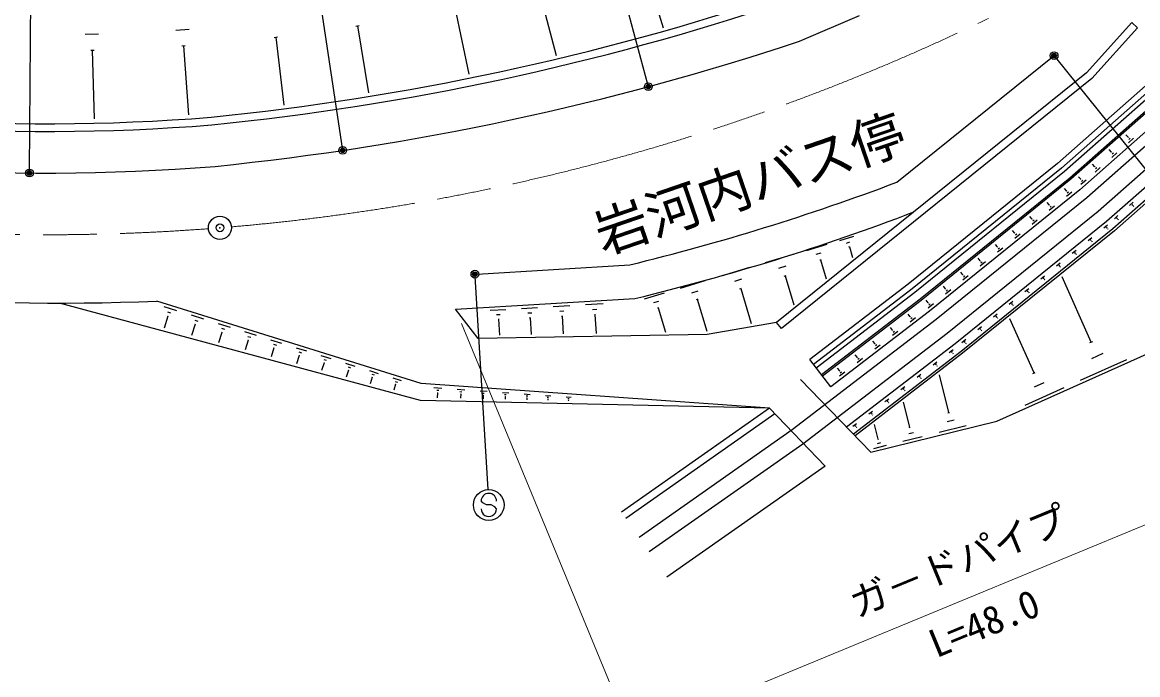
# Model space of a CAD drawing. Units: millimetres, scale not verified. Extents: x 40000 to 680000, y 20000 to 380000.
# Drawn here: x 451075 to 523486, y 238768 to 281090 of the extents above; entities that cross this region are included whole.
import ezdxf
from ezdxf.enums import TextEntityAlignment as Align

# ---------------------------------------------------------------- set-up
doc = ezdxf.new("R2010")
doc.units = ezdxf.units.MM
doc.header["$LTSCALE"] = 1000
doc.header["$PDMODE"] = 32
doc.header["$PDSIZE"] = 500
doc.linetypes.add('CHAIN', pattern=[18.5, 12, -1.5, 3.5, -1.5])
for name, color, linetype, lineweight in [('M-BGD', 7, 'Continuous', 25), ('M-BMK', 2, 'CHAIN', 13), ('M-BMK-SRVR', 3, 'Continuous', 25), ('M-STR-HTXT', 7, 'Continuous', 13), ('M-STR-STRC', 7, 'Continuous', 25)]:
    doc.layers.add(name, color=color, linetype=linetype, lineweight=lineweight)
doc.styles.add('@ＭＳ ゴシック', font='')
doc.styles.add('ＭＳ ゴシック', font='')
doc.styles.get('@ＭＳ ゴシック').set_extended_font_data('@MS Gothic')
doc.styles.get('ＭＳ ゴシック').set_extended_font_data('MS Gothic')

msp = doc.modelspace()

# ---------------------------------------------------------------- linework, layer by layer
at = {"layer": 'M-BGD'}
for p, q in [((491339, 285157), (492670, 280739)), ((484584, 283297), (485726, 278931)), ((479151, 282048), (480066, 277716)), ((501526, 279859), (505419, 281535)), ((523107, 281075), (520171, 277806)), ((523107, 281075), (523479, 280741)), ((455159, 280316), (456028, 280340)), ((461034, 280577), (461897, 280641)), ((472731, 280845), (472943, 280880)), ((472837, 280863), (473548, 276510)), ((523479, 280741), (520516, 277442)), ((461434, 279565), (461650, 279581)), ((461542, 279573), (461871, 275078)), ((467425, 280113), (467639, 280139)), ((467532, 280126), (468064, 275716)), ((455513, 279282), (455730, 279288)), ((455621, 279285), (455740, 274839)), ((507843, 270717), (518061, 278927)), ((526749, 278473), (518741, 271406)), ((526353, 277395), (519091, 270985)), ((526419, 277320), (519155, 270909)), ((526967, 276621), (519728, 270231)), ((527427, 276093), (520179, 269696)), ((528181, 275225), (520921, 268817)), ((528739, 274583), (521470, 268167)), ((528907, 273892), (521876, 267686)), ((529006, 273779), (521973, 267571)), ((522873, 273629), (522727, 273794)), ((522883, 273638), (522862, 273619)), ((523215, 273576), (522883, 273282)), ((523002, 273565), (522919, 273492)), ((521791, 272673), (521644, 272839)), ((521801, 272682), (521780, 272664)), ((522133, 272621), (521800, 272327)), ((521920, 272610), (521837, 272537)), ((518289, 271941), (508589, 264110)), ((518547, 271635), (508836, 263795)), ((520708, 271718), (520562, 271884)), ((520719, 271727), (520698, 271709)), ((521051, 271665), (520718, 271372)), ((520838, 271655), (520755, 271582)), ((518741, 271406), (509022, 263560)), ((519091, 270985), (509360, 263130)), ((519155, 270909), (509422, 263051)), ((519792, 270909), (519646, 271075)), ((519803, 270919), (519782, 270900)), ((520135, 270857), (519802, 270563)), ((519922, 270846), (519839, 270773)), ((519728, 270231), (509970, 262354)), ((518876, 270142), (518738, 270314)), ((518887, 270151), (518866, 270134)), ((520179, 269696), (510403, 261804)), ((517753, 269236), (517614, 269408)), ((519216, 270075), (518871, 269796)), ((519003, 270074), (518917, 270004)), ((522958, 269212), (523194, 269420)), ((520921, 268817), (511114, 260900)), ((517764, 269244), (517742, 269227)), ((518093, 269168), (517748, 268889)), ((517880, 269167), (517794, 269097)), ((523109, 269219), (523168, 269271)), ((523194, 269168), (523208, 269181)), ((523201, 269174), (523228, 269144)), ((521470, 268167), (511639, 260231)), ((516630, 268329), (516491, 268501)), ((516641, 268338), (516619, 268320)), ((516970, 268261), (516625, 267983)), ((516757, 268260), (516670, 268191)), ((521285, 267761), (521530, 267958)), ((521971, 268342), (522208, 268551)), ((522122, 268350), (522181, 268402)), ((522207, 268298), (522222, 268311)), ((522214, 268305), (522242, 268274)), ((504149, 266943), (505059, 267215)), ((521876, 267686), (512029, 259736)), ((521973, 267571), (512122, 259618)), ((515507, 267422), (515368, 267594)), ((515518, 267431), (515496, 267414)), ((515846, 267355), (515501, 267076)), ((515634, 267354), (515547, 267284)), ((521436, 267761), (521497, 267811)), ((521518, 267706), (521534, 267719)), ((521526, 267712), (521552, 267681)), ((501976, 266293), (503329, 266698)), ((504572, 266772), (504800, 266840)), ((504739, 266525), (504796, 266542)), ((504768, 266533), (504979, 265828)), ((514384, 266516), (514245, 266687)), ((514394, 266524), (514373, 266507)), ((520261, 266935), (520507, 267132)), ((520413, 266935), (520474, 266985)), ((520495, 266880), (520510, 266893)), ((520503, 266886), (520529, 266855)), ((499318, 265498), (501211, 266065)), ((502605, 266039), (502943, 266141)), ((513260, 265609), (513122, 265781)), ((514723, 266448), (514378, 266169)), ((514510, 266447), (514424, 266377)), ((519238, 266109), (519483, 266306)), ((519390, 266109), (519451, 266159)), ((519472, 266054), (519487, 266067)), ((519480, 266060), (519505, 266029)), ((480604, 264760), (490518, 265358)), ((496477, 264649), (498304, 265195)), ((500198, 265143), (500671, 265284)), ((502853, 265672), (502938, 265697)), ((502895, 265684), (503265, 264450)), ((513271, 265618), (513250, 265600)), ((513600, 265541), (513255, 265263)), ((513387, 265540), (513301, 265471)), ((518215, 265283), (518460, 265480)), ((518366, 265283), (518428, 265333)), ((518449, 265228), (518464, 265241)), ((518456, 265234), (518482, 265203)), ((493805, 263850), (495411, 264330)), ((497326, 264306), (497783, 264442)), ((500545, 264628), (500663, 264663)), ((500604, 264645), (501167, 262763)), ((512137, 264702), (511998, 264874)), ((512148, 264711), (512126, 264693)), ((512477, 264634), (512132, 264356)), ((512264, 264633), (512178, 264564)), ((517192, 264457), (517437, 264654)), ((517343, 264457), (517404, 264507)), ((517425, 264402), (517441, 264415)), ((517433, 264408), (517459, 264377)), ((520476, 260350), (518578, 264582)), ((494551, 263548), (494953, 263668)), ((497661, 263809), (497775, 263843)), ((497718, 263826), (498402, 261541)), ((508589, 264110), (502197, 259213)), ((508836, 263795), (502440, 258895)), ((511014, 263795), (510875, 263967)), ((511025, 263804), (511003, 263787)), ((511354, 263728), (511009, 263449)), ((511141, 263727), (511054, 263657)), ((516169, 263631), (516414, 263828)), ((516320, 263631), (516381, 263681)), ((516402, 263576), (516418, 263589)), ((516410, 263582), (516436, 263551)), ((476929, 256558), (453481, 262874)), ((476971, 257657), (459815, 263010)), ((479207, 262471), (490845, 263173)), ((491478, 263154), (492758, 263537)), ((492073, 262913), (492393, 263009)), ((494846, 263112), (494946, 263142)), ((494896, 263127), (495518, 261046)), ((509022, 263560), (502622, 258657)), ((509360, 263130), (502955, 258223)), ((509422, 263051), (503016, 258144)), ((509891, 262889), (509752, 263061)), ((509902, 262897), (509880, 262880)), ((515145, 262805), (515391, 263002)), ((515297, 262805), (515358, 262855)), ((460255, 262663), (461095, 262401)), ((460492, 262313), (460702, 262248)), ((480668, 260571), (479207, 262471)), ((481456, 262407), (482466, 262467)), ((481853, 262127), (482106, 262142)), ((483475, 262528), (484526, 262592)), ((483888, 262237), (484151, 262253)), ((485535, 262653), (486630, 262719)), ((485966, 262349), (486239, 262366)), ((487640, 262780), (488778, 262848)), ((488087, 262464), (488372, 262481)), ((488214, 262129), (488286, 262133)), ((488250, 262131), (488324, 260912)), ((492308, 262565), (492388, 262589)), ((492348, 262577), (492823, 260989)), ((509970, 262354), (503555, 257440)), ((508725, 261987), (508590, 262162)), ((510231, 262821), (509885, 262542)), ((510018, 262820), (509931, 262750)), ((514122, 261979), (514367, 262176)), ((515379, 262750), (515394, 262763)), ((515387, 262756), (515412, 262725)), ((460518, 262028), (460276, 261251)), ((460492, 262037), (460544, 262020)), ((462042, 262106), (462846, 261855)), ((462293, 261498), (462066, 260769)), ((462268, 261770), (462469, 261708)), ((462268, 261505), (462319, 261490)), ((463793, 261559), (464563, 261319)), ((481966, 261829), (482029, 261833)), ((481998, 261831), (482060, 260796)), ((484006, 261927), (484071, 261931)), ((484038, 261929), (484104, 260834)), ((486088, 262027), (486156, 262031)), ((486122, 262029), (486192, 260873)), ((500041, 261620), (495528, 260846)), ((500355, 261231), (500041, 261620)), ((510403, 261804), (501065, 254650)), ((509062, 261910), (508710, 261641)), ((508736, 261995), (508714, 261978)), ((508850, 261915), (508762, 261847)), ((514274, 261979), (514335, 262029)), ((514356, 261924), (514371, 261937)), ((514364, 261930), (514389, 261899)), ((516761, 258342), (515190, 261847)), ((464034, 260977), (463821, 260296)), ((464010, 261238), (464202, 261178)), ((464010, 260985), (464058, 260970)), ((465510, 261024), (466247, 260794)), ((465718, 260716), (465902, 260659)), ((495528, 260846), (480668, 260571)), ((511114, 260900), (501745, 253722)), ((507579, 261109), (507444, 261284)), ((507917, 261033), (507565, 260763)), ((507590, 261117), (507568, 261100)), ((507704, 261037), (507616, 260970)), ((513099, 261153), (513344, 261350)), ((513250, 261153), (513312, 261203)), ((513333, 261098), (513348, 261111)), ((513340, 261104), (513366, 261073)), ((465741, 260467), (465543, 259832)), ((465718, 260474), (465764, 260460)), ((467194, 260498), (467897, 260279)), ((467414, 259966), (467230, 259378)), ((467392, 260205), (467568, 260150)), ((467392, 259973), (467436, 259960)), ((468845, 259983), (469516, 259774)), ((511639, 260231), (504589, 254831)), ((506433, 260231), (506298, 260406)), ((506771, 260155), (506419, 259885)), ((506444, 260239), (506422, 260223)), ((506558, 260159), (506470, 260092)), ((512076, 260327), (512321, 260524)), ((512227, 260327), (512288, 260377)), ((512309, 260272), (512325, 260285)), ((512317, 260278), (512343, 260247)), ((514334, 255215), (525662, 260293)), ((520382, 260308), (520569, 260392)), ((469055, 259476), (468885, 258932)), ((469034, 259703), (469201, 259651)), ((469034, 259482), (469076, 259469)), ((470464, 259478), (471103, 259278)), ((512029, 259736), (505031, 254375)), ((512122, 259618), (505136, 254266)), ((505287, 259353), (505153, 259529)), ((505625, 259277), (505273, 259007)), ((505298, 259362), (505276, 259345)), ((505412, 259281), (505324, 259214)), ((511248, 259679), (511498, 259871)), ((511399, 259676), (511461, 259724)), ((511480, 259619), (511495, 259631)), ((511488, 259625), (511513, 259593)), ((520504, 259281), (521254, 259618)), ((470664, 258995), (470508, 258495)), ((470643, 259211), (470803, 259162)), ((470644, 259001), (470684, 258989)), ((472051, 258983), (472658, 258793)), ((472241, 258523), (472098, 258066)), ((472222, 258729), (472374, 258682)), ((472222, 258529), (472260, 258517)), ((503555, 257440), (502197, 259213)), ((504141, 258475), (504007, 258651)), ((510204, 258880), (510454, 259071)), ((510355, 258876), (510418, 258924)), ((510436, 258819), (510452, 258831)), ((510444, 258825), (510469, 258793)), ((519782, 257877), (522783, 259222)), ((473607, 258497), (474184, 258317)), ((473788, 258061), (473658, 257646)), ((473769, 258256), (473914, 258211)), ((473770, 258066), (473806, 258055)), ((475133, 258021), (475680, 257850)), ((475287, 257793), (475424, 257750)), ((501601, 257917), (506171, 253197)), ((504479, 258399), (504127, 258129)), ((504152, 258484), (504130, 258467)), ((504266, 258403), (504178, 258336)), ((509160, 258080), (509410, 258271)), ((509311, 258077), (509374, 258125)), ((509392, 258020), (509408, 258032)), ((509400, 258026), (509425, 257993)), ((511216, 255770), (510609, 258228)), ((516682, 258307), (516840, 258378)), ((475304, 257607), (475188, 257234)), ((475287, 257613), (475321, 257602)), ((499580, 256051), (476971, 257657)), ((477790, 257398), (478318, 257361)), ((477977, 257225), (478109, 257216)), ((478032, 257062), (478008, 256734)), ((478015, 257063), (478048, 257061)), ((479309, 257290), (479801, 257255)), ((479483, 257130), (479606, 257121)), ((480793, 257185), (481248, 257153)), ((482240, 257082), (482661, 257052)), ((508116, 257280), (508366, 257472)), ((508267, 257277), (508330, 257325)), ((508348, 257220), (508364, 257232)), ((508356, 257226), (508381, 257193)), ((516177, 256261), (518703, 257393)), ((516785, 257443), (517416, 257726)), ((499580, 256051), (476929, 256558)), ((479534, 256978), (479515, 256700)), ((479519, 256979), (479550, 256977)), ((480954, 257036), (481068, 257028)), ((481001, 256895), (480985, 256667)), ((480987, 256896), (481015, 256894)), ((482389, 256945), (482494, 256937)), ((482419, 256816), (482446, 256814)), ((482433, 256815), (482420, 256635)), ((483653, 256982), (484039, 256954)), ((483790, 256856), (483886, 256849)), ((483818, 256737), (483842, 256735)), ((483830, 256736), (483820, 256604)), ((485032, 256884), (485385, 256859)), ((485157, 256769), (485245, 256762)), ((485183, 256660), (485205, 256659)), ((485194, 256660), (485187, 256573)), ((486378, 256788), (486698, 256765)), ((486491, 256684), (486571, 256678)), ((486515, 256585), (486535, 256584)), ((486525, 256585), (486522, 256543)), ((507072, 256481), (507322, 256672)), ((507223, 256477), (507286, 256525)), ((507304, 256420), (507320, 256432)), ((507312, 256426), (507337, 256394)), ((508683, 254817), (508281, 256445)), ((499580, 256051), (489966, 249316)), ((499932, 255687), (490252, 248907)), ((499580, 256051), (503207, 252305)), ((506028, 255681), (506278, 255872)), ((506180, 255678), (506242, 255726)), ((506260, 255621), (506276, 255633)), ((506268, 255627), (506293, 255594)), ((511161, 255757), (511271, 255784)), ((504984, 254881), (505234, 255073)), ((505136, 254878), (505198, 254926)), ((506171, 253197), (514334, 255215)), ((506644, 254050), (506407, 255009)), ((510598, 254498), (512357, 254932)), ((511127, 255188), (511567, 255297)), ((501065, 254650), (491113, 247678)), ((505217, 254821), (505232, 254833)), ((505224, 254827), (505249, 254794)), ((508245, 253916), (509491, 254224)), ((508620, 254405), (508932, 254482)), ((508644, 254808), (508722, 254827)), ((501745, 253722), (491773, 246736)), ((506351, 253448), (507184, 253654)), ((506602, 253775), (506810, 253826)), ((506618, 254044), (506670, 254057)), ((503207, 252305), (492920, 245098))]:
    msp.add_line(p, q, dxfattribs=at)
for points in [[(518289, 271941), (531376, 283490), (537746, 288946), (544754, 295978), (548030, 299334), (553099, 304733), (557312, 309466)], [(538018, 288652), (531638, 283188), (518547, 271635)], [(523107, 281075), (520171, 277806), (500041, 261620)], [(523479, 280741), (520516, 277442), (500355, 261231)]]:
    msp.add_lwpolyline(points, dxfattribs=at)
for centre, radius, start, end in [((446335, 444424), 170339, 275.72601, 288.49386), ((446335, 444424), 170839, 275.72435, 288.50133), ((445689, 448198), 177358, 275.79162, 288.35014), ((452688, 407308), 133300, 257.07164, 274.59865), ((452688, 407308), 132800, 257.08674, 274.59653), ((452688, 407308), 136000, 257.16614, 274.59653), ((455806, 408240), 147039, 283.65484, 290.72604), ((455806, 408240), 149239, 283.57916, 290.86222), ((453542, 407246), 144372, 257.48046, 272.49028)]:
    msp.add_arc(centre, radius, start, end, dxfattribs=at)
at = {"layer": 'M-BMK'}
for start, end in [(274.90347, 295.87795), (256.79395, 274.28959)]:
    msp.add_arc((452688, 407308), 140000, start, end, dxfattribs=at)
at = {"layer": 'M-BMK-SRVR'}
msp.add_circle((463907, 267758), 750, dxfattribs=at)
msp.add_point((463907, 267758), dxfattribs=at)
at = {"layer": 'M-STR-HTXT'}
for p, q in [((479589, 261547), (491414, 232891)), ((534923, 253009), (490651, 234740))]:
    msp.add_line(p, q, dxfattribs=at)
at = {"layer": 'M-STR-STRC'}
for p, q in [((491679, 277062), (488085, 290437)), ((471853, 272932), (469808, 286630)), ((451540, 271463), (451657, 285312)), ((518155, 278810), (526830, 268014)), ((480464, 264601), (481298, 250776)), ((480963, 249918), (480863, 250036)), ((481207, 249779), (480963, 249918)), ((481508, 249777), (481207, 249779)), ((481753, 249665), (481508, 249777)), ((481859, 249529), (481753, 249665))]:
    msp.add_line(p, q, dxfattribs=at)
for centre, radius in [((518061, 278927), 150), ((518061, 278927), 120), ((518061, 278927), 90), ((518061, 278927), 60), ((518061, 278927), 30), ((491718, 276917), 150), ((491718, 276917), 120), ((491718, 276917), 90), ((491718, 276917), 60), ((491718, 276917), 30), ((471875, 272784), 150), ((471875, 272784), 120), ((471875, 272784), 90), ((471875, 272784), 60), ((471875, 272784), 30), ((451539, 271313), 150), ((451539, 271313), 120), ((451539, 271313), 90), ((451539, 271313), 60), ((451539, 271313), 30), ((480455, 264751), 150), ((480455, 264751), 120), ((480455, 264751), 90), ((480455, 264751), 60), ((480455, 264751), 30), ((481358, 249778), 1000)]:
    msp.add_circle(centre, radius, dxfattribs=at)
for centre, start, end in [((481363, 250032), 359.55488, 179.55488), ((481359, 249532), 179.55488, 359.55488)]:
    msp.add_arc(centre, 500, start, end, dxfattribs=at)
for p in [(518061, 278927), (491718, 276917), (471875, 272784), (451539, 271313), (480455, 264751)]:
    msp.add_point(p, dxfattribs=at)

# ---------------------------------------------------------------- texts
at = {"layer": 'M-BGD', "style": 'ＭＳ ゴシック'}
msp.add_text('岩河内バス停', height=2566, rotation=18.958, dxfattribs=at).set_placement((498952, 268698), align=Align.BOTTOM_CENTER)
at = {"layer": 'M-STR-HTXT', "style": 'ＭＳ ゴシック'}
msp.add_text('ガ－ドパイプ', height=1833, rotation=22.424, dxfattribs=at).set_placement((512405, 244799), align=Align.BOTTOM_CENTER)
at = {"layer": 'M-STR-HTXT', "style": '@ＭＳ ゴシック'}
msp.add_text('L=48.0', height=1833, rotation=22.424, dxfattribs=at).set_placement((513168, 242950), align=Align.TOP_CENTER)

doc.saveas('drawing.dxf')
